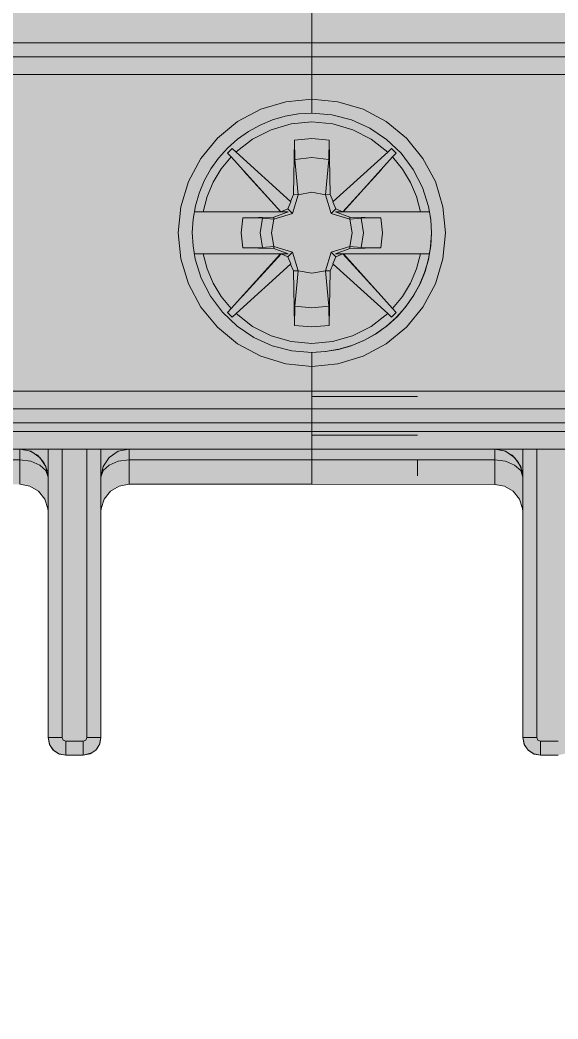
# Model space of a CAD drawing. Header units: millimetres. Extents: x 0 to 418, y -44 to 411.
# Drawn here: x 388.5 to 403.8, y 135.25 to 163.65 of the extents above; entities that cross this region are included whole.
import ezdxf
from ezdxf.enums import TextEntityAlignment as Align

# ---------------------------------------------------------------- set-up
doc = ezdxf.new("R2010")
doc.units = ezdxf.units.MM
for name, color, linetype, lineweight, true_color in [('BODY', 7, 'Continuous', 5, 0xf0f1eb), ('DETAILS', 7, 'Continuous', 5, 0x2f373d), ('MARKING', 7, 'Continuous', 5, 0x2f373d), ('TERMINALS', 7, 'Continuous', 5, 0xa4adb6)]:
    doc.layers.add(name, color=color, linetype=linetype, lineweight=lineweight, true_color=true_color)
doc.layers.add('PARAMETERS', color=7, linetype='Continuous', plot=False)
doc.styles.add('BLOCK_ARIAL', font='arial.ttf')

# ---------------------------------------------------------------- blocks, each defined once
blk = doc.blocks.new('DA_4P_135')
at = {"layer": 'BODY', "true_color": 0xf0f1eb}
h = blk.add_hatch(color=7, dxfattribs=at)
h.paths.add_polyline_path([(0.9, 15.52), (0.735, 15.625), (0.651, 15.726), (0.61, 15.77), (0.53, 15.95), (0.5, 16.14), (0.5, 16.145), (0.5, 16.15), (0.5, 16.57), (0.5, 16.575), (0.5, 16.734), (0.49, 16.74), (0.442, 16.815), (0.38, 16.88), (0.373, 16.894), (0.35, 16.92), (0.307, 17.023), (0.287, 17.052), (0.275, 17.07), (0.268, 17.105), (0.258, 17.132), (0.244, 17.162), (0.22, 17.23), (0.264, 17.124), (0.261, 17.141), (0.2, 17.45), (0.2, 28.75), (0.2, 33.54), (0.2, 33.55), (0.2, 35.05), (0.2, 39.29), (0.2, 39.43), (0.2, 39.44), (0.2, 39.49), (0.2, 43.2), (0.2, 43.44), (0.2, 44.12), (0.2, 44.125), (0.2, 46.35), (0.2, 48.58), (0.2, 49.26), (0.2, 49.44), (0.2, 49.5), (0.2, 52.81), (0.2, 52.82), (0.2, 53.26), (0.2, 74.65), (0.2, 76.15), (0.205, 76.211), (0.2, 76.16), (0.2, 80.95), (0.2, 92.25), (0.275, 92.635), (0.385, 92.795), (0.49, 92.96), (0.5, 92.966), (0.5, 93.125), (0.5, 93.13), (0.5, 93.55), (0.5, 93.555), (0.5, 93.56), (0.51, 93.605), (0.555, 93.82), (0.705, 94.045), (0.708, 94.047), (0.71, 94.05), (0.93, 94.2), (1.2, 94.25), (9.1, 94.25), (17.1, 94.25), (17.37, 94.2), (17.59, 94.05), (17.592, 94.047), (17.595, 94.045), (17.63, 93.992), (17.75, 93.82), (17.8, 93.56), (17.8, 93.555), (17.8, 93.55), (17.8, 93.13), (17.8, 93.125), (17.8, 92.966), (17.81, 92.96), (17.915, 92.795), (18.025, 92.635), (18.1, 92.25), (18.175, 92.635), (18.285, 92.795), (18.39, 92.96), (18.4, 92.966), (18.4, 93.125), (18.4, 93.13), (18.4, 93.55), (18.4, 93.61), (18.47, 93.86), (18.63, 94.07), (18.713, 94.119), (18.845, 94.205), (19.1, 94.25), (27, 94.25), (35, 94.25), (35.255, 94.205), (35.43, 94.094), (35.47, 94.07), (35.473, 94.066), (35.475, 94.065), (35.63, 93.86), (35.7, 93.61), (35.7, 93.55), (35.7, 93.13), (35.7, 93.125), (35.7, 92.966), (35.71, 92.96), (35.815, 92.795), (35.925, 92.635), (36, 92.25), (36.075, 92.635), (36.185, 92.795), (36.29, 92.96), (36.3, 92.966), (36.3, 93.125), (36.3, 93.13), (36.3, 93.55), (36.3, 93.61), (36.37, 93.86), (36.53, 94.07), (36.613, 94.119), (36.745, 94.205), (37, 94.25), (44.9, 94.25), (52.9, 94.25), (53.155, 94.2), (53.285, 94.12), (53.37, 94.07), (53.373, 94.066), (53.375, 94.065), (53.53, 93.86), (53.6, 93.61), (53.6, 93.55), (53.6, 93.13), (53.6, 93.125), (53.6, 92.966), (53.61, 92.96), (53.715, 92.795), (53.825, 92.635), (53.9, 92.25), (53.975, 92.635), (54.085, 92.795), (54.19, 92.96), (54.2, 92.966), (54.2, 93.125), (54.2, 93.13), (54.2, 93.55), (54.2, 93.61), (54.27, 93.86), (54.43, 94.07), (54.565, 94.15), (54.645, 94.2), (54.9, 94.25), (62.8, 94.25), (70.8, 94.25), (71.055, 94.2), (71.185, 94.12), (71.27, 94.07), (71.273, 94.066), (71.275, 94.065), (71.43, 93.86), (71.5, 93.61), (71.5, 93.55), (71.5, 93.13), (71.5, 93.125), (71.5, 92.966), (71.51, 92.96), (71.642, 92.753), (71.725, 92.63), (71.8, 92.25), (71.875, 92.63), (71.958, 92.753), (72.09, 92.96), (72.1, 92.966), (72.1, 93.125), (72.1, 93.13), (72.1, 93.55), (72.1, 93.555), (72.1, 93.56), (72.11, 93.605), (72.155, 93.82), (72.305, 94.045), (72.308, 94.047), (72.31, 94.05), (72.53, 94.2), (72.8, 94.25), (83.2, 94.25), (99.8, 94.25), (113.3, 94.25), (126.8, 94.25), (133.8, 94.25), (134.055, 94.2), (134.275, 94.065), (134.382, 93.92), (134.43, 93.86), (134.5, 93.61), (134.5, 93.605), (134.5, 93.55), (134.5, 93.13), (134.5, 93.125), (134.5, 92.966), (134.51, 92.96), (134.642, 92.753), (134.684, 92.691), (134.725, 92.63), (134.729, 92.609), (134.745, 92.58), (134.8, 92.25), (134.8, 91.055), (134.8, 91.05), (134.8, 91), (134.8, 90.995), (134.8, 90.845), (134.8, 90.84), (134.8, 90.35), (134.8, 85.28), (134.8, 85.18), (134.8, 85.11), (134.8, 83.51), (134.8, 81.99), (134.8, 81.82), (134.8, 81.815), (134.8, 81.75), (134.8, 81.05), (134.8, 80.8), (134.8, 80.765), (134.8, 80.76), (134.8, 80.69), (134.8, 80.665), (134.8, 80.66), (134.8, 80.62), (134.8, 80.615), (134.8, 80.365), (134.8, 80.36), (134.8, 80.28), (134.8, 80.27), (134.8, 80.25), (134.8, 80.22), (134.8, 80.14), (134.8, 80.135), (134.8, 79.81), (134.8, 78.905), (134.8, 78.9), (134.8, 78.75), (134.8, 78.35), (134.8, 76.195), (134.8, 76.19), (134.8, 76.155), (134.8, 76.15), (134.8, 72.85), (134.8, 72.25), (134.8, 72.245), (134.8, 69.85), (134.8, 68.79), (134.8, 68.465), (134.8, 68.46), (134.8, 68.38), (134.8, 68.35), (134.8, 40.11), (134.8, 40.105), (134.8, 39.18), (134.8, 38.85), (134.8, 38.41), (134.8, 37.35), (134.8, 34.36), (134.8, 34.355), (134.8, 34.35), (134.8, 33.925), (134.8, 33.92), (134.8, 33.55), (134.8, 33.545), (134.8, 33.54), (134.8, 33.51), (134.8, 32.72), (134.8, 31.35), (134.8, 30.95), (134.8, 30.8), (134.8, 30.795), (134.8, 29.89), (134.8, 29.45), (134.8, 29.43), (134.8, 29.085), (134.8, 29.08), (134.8, 29.01), (134.8, 28.9), (134.8, 28.65), (134.8, 27.95), (134.8, 26.19), (134.8, 19.35), (134.8, 18.855), (134.8, 18.85), (134.8, 18.705), (134.8, 18.7), (134.8, 18.65), (134.8, 18.645), (134.8, 17.45), (134.8, 16.55), (134.8, 8.25), (134.76, 8.06), (134.655, 7.895), (134.49, 7.785), (134.3, 7.75), (133.3, 7.75), (133.12, 7.78), (133.113, 7.784), (133.11, 7.785), (133.08, 7.805), (132.96, 7.88), (132.953, 7.89), (132.945, 7.895), (132.922, 7.932), (132.845, 8.035), (132.8, 8.25), (132.8, 14.39), (132.64, 14.24), (132.46, 14.14), (132.26, 14.07), (132.05, 14.05), (122.55, 14.05), (122.165, 14.125), (121.935, 14.28), (121.84, 14.34), (121.762, 14.463), (121.625, 14.665), (121.55, 15.05), (121.55, 15.441), (121.32, 15.4), (121.08, 15.25), (120.9, 15.03), (120.81, 14.76), (120.8, 14.67), (120.8, 14.65), (120.8, 9.75), (120.8, 9.745), (120.8, 8.25), (120.77, 8.08), (120.761, 8.065), (120.76, 8.06), (120.655, 7.895), (120.518, 7.808), (120.49, 7.79), (120.3, 7.75), (119.8, 7.75), (119.62, 7.78), (119.46, 7.88), (119.452, 7.89), (119.445, 7.895), (119.422, 7.932), (119.345, 8.035), (119.3, 8.25), (119.3, 14.65), (119.3, 14.655), (119.3, 14.67), (119.29, 14.76), (119.2, 15.03), (119.02, 15.25), (118.78, 15.4), (118.5, 15.45), (113.3, 15.45), (108.1, 15.45), (107.82, 15.4), (107.58, 15.25), (107.4, 15.03), (107.31, 14.76), (107.3, 14.67), (107.3, 14.65), (107.3, 9.75), (107.3, 9.745), (107.3, 8.25), (107.27, 8.08), (107.261, 8.065), (107.26, 8.06), (107.155, 7.895), (107.018, 7.808), (106.99, 7.79), (106.8, 7.75), (106.3, 7.75), (106.12, 7.78), (105.96, 7.88), (105.952, 7.89), (105.945, 7.895), (105.922, 7.932), (105.845, 8.035), (105.8, 8.25), (105.8, 14.65), (105.8, 14.655), (105.8, 14.67), (105.79, 14.76), (105.7, 15.03), (105.52, 15.25), (105.28, 15.4), (105, 15.45), (99.8, 15.45), (94.6, 15.45), (94.32, 15.4), (94.08, 15.25), (93.9, 15.03), (93.81, 14.76), (93.8, 14.67), (93.8, 14.65), (93.8, 9.75), (93.8, 9.745), (93.8, 8.25), (93.77, 8.08), (93.761, 8.065), (93.76, 8.06), (93.655, 7.895), (93.518, 7.808), (93.49, 7.79), (93.3, 7.75), (92.8, 7.75), (92.62, 7.78), (92.46, 7.88), (92.452, 7.89), (92.445, 7.895), (92.422, 7.932), (92.345, 8.035), (92.3, 8.25), (92.3, 14.65), (92.3, 14.655), (92.3, 14.67), (92.29, 14.76), (92.2, 15.03), (92.02, 15.25), (91.78, 15.4), (91.5, 15.45), (86.3, 15.45), (80.8, 15.45), (80.61, 15.41), (80.45, 15.305), (80.395, 15.225), (80.34, 15.14), (80.3, 14.95), (80.3, 6.38), (80.3, 5.25), (80.3, 2.75), (80.3, 2.745), (80.3, 1.25), (80.27, 0.98), (80.229, 0.886), (80.225, 0.865), (80.211, 0.845), (80.17, 0.75), (80.041, 0.589), (80.01, 0.54), (79.937, 0.493), (79.803, 0.408), (79.68, 0.325), (79.3, 0.25), (71.8, 0.25), (68.35, 0.25), (68.29, 0.25), (68.12, 0.25), (68.115, 0.25), (67.55, 0.25), (67.05, 0.25), (66.485, 0.25), (66.48, 0.25), (66.31, 0.25), (66.25, 0.25), (64.2, 0.25), (64.14, 0.25), (63.97, 0.25), (63.965, 0.25), (63.4, 0.25), (62.9, 0.25), (62.335, 0.25), (62.33, 0.25), (62.16, 0.25), (62.1, 0.25), (60.05, 0.25), (59.99, 0.25), (59.82, 0.25), (59.815, 0.25), (59.25, 0.25), (58.75, 0.25), (58.185, 0.25), (58.18, 0.25), (58.01, 0.25), (57.95, 0.25), (50.45, 0.25), (50.39, 0.25), (50.22, 0.25), (50.215, 0.25), (49.65, 0.25), (49.15, 0.25), (48.585, 0.25), (48.58, 0.25), (48.41, 0.25), (48.35, 0.25), (46.3, 0.25), (46.24, 0.25), (46.07, 0.25), (46.065, 0.25), (45.5, 0.25), (45, 0.25), (44.435, 0.25), (44.43, 0.25), (44.26, 0.25), (44.2, 0.25), (42.15, 0.25), (42.09, 0.25), (41.92, 0.25), (41.915, 0.25), (41.35, 0.25), (40.85, 0.25), (40.285, 0.25), (40.28, 0.25), (40.11, 0.25), (40.05, 0.25), (32.55, 0.25), (32.49, 0.25), (32.32, 0.25), (32.315, 0.25), (31.75, 0.25), (31.25, 0.25), (30.685, 0.25), (30.68, 0.25), (30.51, 0.25), (30.45, 0.25), (28.4, 0.25), (28.34, 0.25), (28.17, 0.25), (28.165, 0.25), (27.6, 0.25), (27.1, 0.25), (26.535, 0.25), (26.53, 0.25), (26.36, 0.25), (26.3, 0.25), (24.25, 0.25), (24.19, 0.25), (24.02, 0.25), (24.015, 0.25), (23.45, 0.25), (22.95, 0.25), (22.385, 0.25), (22.38, 0.25), (22.21, 0.25), (22.15, 0.25), (20.94, 0.25), (15.86, 0.25), (15.855, 0.25), (14.65, 0.25), (14.59, 0.25), (14.42, 0.25), (14.415, 0.25), (13.85, 0.25), (13.35, 0.25), (12.785, 0.25), (12.78, 0.25), (12.61, 0.25), (12.55, 0.25), (10.5, 0.25), (10.44, 0.25), (10.27, 0.25), (10.265, 0.25), (9.7, 0.25), (9.2, 0.25), (8.635, 0.25), (8.63, 0.25), (8.46, 0.25), (8.4, 0.25), (6.35, 0.25), (6.29, 0.25), (6.12, 0.25), (6.115, 0.25), (5.55, 0.25), (5.05, 0.25), (4.485, 0.25), (4.48, 0.25), (4.31, 0.25), (4.25, 0.25), (1.6, 0.25), (1.215, 0.325), (1.055, 0.435), (0.89, 0.54), (0.758, 0.747), (0.675, 0.87), (0.6, 1.25), (0.6, 13.45), (0.9, 13.45)])
h.paths.add_polyline_path([(0.285, 76.605), (0.225, 76.4), (0.224, 76.395), (0.29, 76.61), (0.298, 76.625)], flags=0)
at = {"layer": 'TERMINALS', "true_color": 0xa4adb6}
blk.add_hatch(color=253, dxfattribs=at).paths.add_polyline_path([(110.304, 20.262), (110.248, 20.336), (110.193, 20.411), (110.14, 20.488), (110.089, 20.567), (110.04, 20.646), (109.993, 20.727), (109.948, 20.808), (109.906, 20.891), (109.865, 20.975), (109.826, 21.06), (109.789, 21.145), (109.754, 21.232), (109.722, 21.319), (109.692, 21.408), (109.663, 21.496), (109.637, 21.586), (109.614, 21.676), (109.592, 21.767), (109.573, 21.858), (109.556, 21.95), (109.541, 22.042), (109.528, 22.134), (109.518, 22.227), (109.51, 22.32), (109.504, 22.413), (109.501, 22.506), (109.5, 22.6), (109.501, 22.693), (109.504, 22.786), (109.51, 22.879), (109.518, 22.972), (109.528, 23.065), (109.541, 23.157), (109.556, 23.249), (109.573, 23.341), (109.592, 23.432), (109.614, 23.523), (109.637, 23.613), (109.663, 23.703), (109.692, 23.792), (109.722, 23.88), (109.754, 23.967), (109.789, 24.054), (109.826, 24.139), (109.865, 24.224), (109.865, 24.224), (109.865, 24.224), (109.906, 24.308), (109.948, 24.391), (109.993, 24.473), (110.04, 24.553), (110.089, 24.633), (110.14, 24.711), (110.193, 24.788), (110.248, 24.863), (110.304, 24.937), (110.362, 25.01), (110.422, 25.082), (110.484, 25.151), (110.548, 25.22), (110.613, 25.287), (110.68, 25.352), (110.748, 25.415), (110.818, 25.477), (110.889, 25.537), (110.962, 25.595), (111.036, 25.652), (111.112, 25.706), (111.189, 25.759), (111.267, 25.81), (111.346, 25.859), (111.427, 25.906), (111.508, 25.951), (111.591, 25.994), (111.675, 26.035), (111.76, 26.074), (111.846, 26.11), (111.932, 26.145), (112.02, 26.177), (112.108, 26.208), (112.197, 26.236), (112.286, 26.262), (112.376, 26.286), (112.467, 26.307), (112.558, 26.327), (112.65, 26.344), (112.742, 26.358), (112.835, 26.371), (112.927, 26.381), (113.02, 26.389), (113.113, 26.395), (113.207, 26.398), (113.3, 26.4), (113.393, 26.398), (113.486, 26.395), (113.579, 26.389), (113.672, 26.381), (113.765, 26.371), (113.857, 26.358), (113.949, 26.344), (114.041, 26.327), (114.132, 26.307), (114.223, 26.286), (114.313, 26.262), (114.403, 26.236), (114.492, 26.208), (114.58, 26.177), (114.667, 26.145), (114.754, 26.11), (114.84, 26.074), (114.924, 26.035), (115.008, 25.994), (115.091, 25.951), (115.173, 25.906), (115.253, 25.859), (115.333, 25.81), (115.411, 25.759), (115.488, 25.706), (115.563, 25.652), (115.638, 25.595), (115.71, 25.537), (115.782, 25.477), (115.852, 25.415), (115.92, 25.352), (115.987, 25.287), (116.052, 25.22), (116.115, 25.151), (116.177, 25.082), (116.237, 25.01), (116.295, 24.937), (116.352, 24.863), (116.407, 24.788), (116.459, 24.711), (116.51, 24.633), (116.559, 24.553), (116.606, 24.473), (116.651, 24.391), (116.694, 24.308), (116.735, 24.224), (116.774, 24.139), (116.811, 24.054), (116.845, 23.967), (116.878, 23.88), (116.908, 23.792), (116.936, 23.703), (116.962, 23.613), (116.986, 23.523), (117.007, 23.432), (117.027, 23.341), (117.044, 23.249), (117.059, 23.157), (117.071, 23.065), (117.081, 22.972), (117.089, 22.879), (117.095, 22.786), (117.099, 22.693), (117.1, 22.6), (117.099, 22.506), (117.095, 22.413), (117.089, 22.32), (117.081, 22.227), (117.071, 22.134), (117.059, 22.042), (117.044, 21.95), (117.027, 21.858), (117.007, 21.767), (116.986, 21.676), (116.962, 21.586), (116.936, 21.496), (116.908, 21.408), (116.878, 21.319), (116.845, 21.232), (116.811, 21.145), (116.774, 21.06), (116.735, 20.975), (116.694, 20.891), (116.651, 20.808), (116.606, 20.727), (116.559, 20.646), (116.51, 20.567), (116.459, 20.488), (116.407, 20.411), (116.352, 20.336), (116.295, 20.262), (116.237, 20.189), (116.177, 20.117), (116.115, 20.048), (116.052, 19.979), (115.987, 19.913), (115.92, 19.847), (115.852, 19.784), (115.782, 19.722), (115.71, 19.662), (115.638, 19.604), (115.563, 19.547), (115.488, 19.493), (115.411, 19.44), (115.333, 19.389), (115.253, 19.34), (115.173, 19.293), (115.091, 19.248), (115.008, 19.205), (114.924, 19.164), (114.84, 19.126), (114.754, 19.089), (114.667, 19.054), (114.58, 19.022), (114.492, 18.991), (114.403, 18.963), (114.313, 18.937), (114.223, 18.913), (114.132, 18.892), (114.041, 18.873), (113.949, 18.855), (113.857, 18.841), (113.765, 18.828), (113.672, 18.818), (113.579, 18.81), (113.486, 18.804), (113.393, 18.801), (113.3, 18.8), (113.207, 18.801), (113.113, 18.804), (113.02, 18.81), (112.927, 18.818), (112.835, 18.828), (112.742, 18.841), (112.65, 18.855), (112.558, 18.873), (112.467, 18.892), (112.376, 18.913), (112.286, 18.937), (112.197, 18.963), (112.108, 18.991), (112.02, 19.022), (111.932, 19.054), (111.846, 19.089), (111.76, 19.126), (111.675, 19.164), (111.591, 19.205), (111.508, 19.248), (111.427, 19.293), (111.346, 19.34), (111.267, 19.389), (111.189, 19.44), (111.112, 19.493), (111.036, 19.547), (110.962, 19.604), (110.889, 19.662), (110.818, 19.722), (110.748, 19.784), (110.68, 19.847), (110.613, 19.913), (110.548, 19.979), (110.484, 20.048), (110.484, 20.048), (110.484, 20.048), (110.422, 20.117), (110.362, 20.189)])
at = {"layer": 'DETAILS', "color": 250, "linetype": 'ByBlock', "lineweight": 5, "true_color": 0x2f373d}
for p, q in [((113.3, 29.15), (113.3, 28)), ((113.3, 28), (113.3, 29.15)), ((113.3, 28), (99.8, 28)), ((126.8, 27.999), (113.3, 28)), ((113.3, 27.6), (99.8, 27.6)), ((113.3, 27.6), (113.3, 27.1)), ((113.3, 27.6), (113.3, 27.1)), ((126.8, 27.599), (113.3, 27.6)), ((113.3, 27.1), (99.8, 27.1)), ((113.3, 27.1), (113.3, 26.4)), ((113.3, 26.4), (113.3, 27.1)), ((126.8, 27.099), (113.3, 27.1)), ((112.807, 25.232), (112.78, 23.685)), ((113.82, 23.685), (113.793, 25.232)), ((111.005, 24.757), (112.404, 23.201)), ((112.692, 23.489), (111.144, 24.896)), ((115.457, 24.895), (113.908, 23.489)), ((114.195, 23.201), (115.595, 24.756)), ((111.37, 24.352), (112.421, 23.198)), ((115.276, 24.402), (114.177, 23.198)), ((112.692, 23.489), (112.78, 23.685)), ((112.912, 23.68), (112.78, 23.685)), ((113.688, 23.68), (113.82, 23.685)), ((113.82, 23.685), (113.908, 23.489)), ((112.702, 23.482), (112.617, 23.283)), ((113.898, 23.482), (113.983, 23.283)), ((112.42, 23.2), (109.953, 23.2)), ((112.404, 23.201), (110.207, 23.2)), ((111.338, 23.024), (112.218, 23.043)), ((112.218, 23.043), (112.625, 23.2)), ((112.219, 22.988), (112.218, 23.043)), ((112.421, 23.198), (112.404, 23.201)), ((112.617, 23.283), (112.421, 23.198)), ((112.554, 23.2), (112.487, 23.2)), ((112.746, 23.153), (112.617, 23.283)), ((113.853, 23.153), (113.983, 23.283)), ((113.975, 23.2), (114.381, 23.043)), ((114.029, 23.2), (113.975, 23.2)), ((113.983, 23.283), (114.177, 23.198)), ((114.126, 23.2), (114.078, 23.2)), ((114.195, 23.201), (114.177, 23.198)), ((116.646, 23.2), (114.178, 23.2)), ((116.392, 23.2), (114.195, 23.201)), ((114.381, 23.043), (114.38, 22.988)), ((114.381, 23.043), (115.261, 23.024)), ((112.218, 22.156), (111.338, 22.175)), ((112.219, 22.211), (112.218, 22.156)), ((112.625, 22), (112.218, 22.156)), ((114.381, 22.156), (113.975, 22)), ((114.38, 22.211), (114.381, 22.156)), ((115.261, 22.175), (114.381, 22.156)), ((109.953, 22), (110.207, 22)), ((110.207, 22), (112.404, 21.998)), ((110.211, 22), (112.422, 22)), ((112.404, 21.998), (111.004, 20.443)), ((112.423, 22.001), (111.323, 20.797)), ((112.404, 21.998), (112.423, 22.001)), ((112.423, 22.001), (112.617, 21.916)), ((112.473, 22), (112.521, 22)), ((112.572, 22), (112.625, 22)), ((112.746, 22.046), (112.617, 21.916)), ((112.617, 21.916), (112.702, 21.717)), ((113.853, 22.046), (113.983, 21.916)), ((113.983, 21.916), (113.898, 21.717)), ((113.975, 22), (114.027, 22)), ((114.177, 22.001), (113.983, 21.916)), ((114.079, 22), (114.126, 22)), ((114.177, 22.001), (115.276, 20.797)), ((114.177, 22.001), (114.195, 21.998)), ((114.178, 22), (116.388, 22)), ((114.195, 21.998), (116.392, 22)), ((115.595, 20.443), (114.195, 21.998)), ((116.392, 22), (116.646, 22)), ((111.143, 20.304), (112.692, 21.71)), ((112.78, 21.514), (112.692, 21.71)), ((113.908, 21.71), (113.82, 21.514)), ((113.908, 21.71), (115.457, 20.304)), ((112.912, 21.519), (112.78, 21.514)), ((112.78, 21.514), (112.807, 19.968)), ((113.688, 21.519), (113.82, 21.514)), ((113.793, 19.968), (113.82, 21.514)), ((113.3, 18.8), (113.3, 18.1)), ((113.3, 18.8), (113.3, 18.1)), ((99.8, 18.1), (113.3, 18.1)), ((113.3, 18.1), (113.3, 17.6)), ((113.3, 18.1), (113.3, 17.6)), ((113.3, 18.1), (126.8, 18.099)), ((113.3, 17.6), (99.8, 17.6)), ((113.3, 17.6), (99.8, 17.6)), ((126.8, 17.599), (113.3, 17.6)), ((126.8, 17.599), (113.3, 17.6)), ((99.8, 17.2), (113.3, 17.2)), ((113.3, 16.95), (113.3, 17.2)), ((113.3, 17.2), (113.3, 16.95)), ((113.3, 17.2), (126.8, 17.199)), ((113.3, 16.95), (99.8, 16.95)), ((113.3, 16.95), (113.3, 16.45)), ((113.3, 16.95), (113.3, 16.45)), ((126.8, 16.949), (113.3, 16.95)), ((105, 16.45), (99.8, 16.45)), ((113.3, 16.45), (99.8, 16.45)), ((105, 16.45), (105.8, 16.45)), ((105, 16.45), (105, 16.45)), ((105, 16.45), (105, 16.45)), ((105.007, 16.45), (105.009, 16.45)), ((105.8, 16.45), (106.2, 16.45)), ((105.8, 16.45), (105.8, 8.25)), ((106.2, 16.45), (106.9, 16.45)), ((106.2, 16.45), (106.2, 8.25)), ((106.9, 16.45), (107.3, 16.45)), ((106.9, 16.45), (106.9, 8.25)), ((107.3, 16.45), (108.1, 16.45)), ((107.3, 8.25), (107.3, 16.45)), ((108.091, 16.449), (108.093, 16.449)), ((108.1, 16.45), (108.1, 16.45)), ((113.3, 16.449), (108.1, 16.45)), ((113.3, 16.449), (108.1, 16.45)), ((108.1, 16.45), (108.1, 16.45)), ((108.7, 16.45), (108.7, 16.45)), ((110.3, 16.45), (110.3, 16.45)), ((113.3, 16.45), (113.3, 16.449)), ((113.3, 16.449), (113.3, 16.45)), ((113.3, 16.45), (113.3, 16.449)), ((113.3, 16.45), (113.3, 16.449)), ((118.5, 16.449), (113.3, 16.449)), ((126.8, 16.449), (113.3, 16.45)), ((116.3, 16.449), (116.3, 16.449)), ((116.3, 16.449), (116.3, 16.449)), ((116.3, 16.449), (118.499, 16.449)), ((116.3, 16.449), (118.499, 16.449)), ((118.5, 16.449), (116.3, 16.449)), ((117.9, 16.449), (117.9, 16.449)), ((118.5, 16.449), (117.9, 16.449)), ((118.5, 16.449), (119.3, 16.449)), ((118.5, 16.449), (118.5, 16.449)), ((118.5, 16.449), (118.5, 16.449)), ((118.507, 16.449), (118.509, 16.449)), ((119.3, 16.449), (119.7, 16.449)), ((119.3, 16.449), (119.3, 8.249)), ((119.7, 16.449), (120.4, 16.449)), ((119.7, 16.449), (119.7, 8.25)), ((99.8, 16.142), (105, 16.142)), ((108.1, 16.142), (113.3, 16.142)), ((113.3, 16.142), (118.5, 16.142)), ((107.3, 15.65), (107.3, 15.65)), ((107.3, 15.65), (107.3, 15.65)), ((107.3, 15.65), (107.3, 15.65)), ((107.3, 15.65), (107.3, 15.65)), ((108.1, 15.45), (113.3, 15.45)), ((118.5, 15.449), (113.3, 15.45)), ((105.8, 8.25), (105.8, 8.25)), ((105.8, 8.25), (105.8, 8.25)), ((105.8, 8.25), (106.2, 8.25)), ((106.9, 8.25), (107.3, 8.25)), ((107.3, 8.25), (107.3, 8.25)), ((107.3, 8.25), (107.3, 8.25)), ((119.3, 8.249), (119.7, 8.25)), ((119.3, 8.249), (119.3, 8.249)), ((119.3, 8.249), (119.3, 8.249)), ((106.8, 8.15), (106.3, 8.15)), ((106.3, 8.15), (106.3, 7.75)), ((106.8, 7.75), (106.8, 8.15)), ((120.3, 8.149), (119.8, 8.149)), ((119.8, 8.149), (119.8, 7.749)), ((106.3, 7.75), (106.3, 7.75)), ((106.3, 7.75), (106.8, 7.75)), ((106.8, 7.75), (106.8, 7.75)), ((106.8, 7.75), (106.8, 7.75)), ((119.8, 7.749), (119.8, 7.749)), ((119.8, 7.749), (120.3, 7.749))]:
    blk.add_line(p, q, dxfattribs=at)
for points in [[(113.3, 28), (113.3, 27.6)], [(113.3, 28), (113.3, 27.6)], [(113.3, 26.4), (112.558, 26.327), (111.846, 26.11), (111.189, 25.759), (110.613, 25.287), (110.14, 24.711), (109.789, 24.054), (109.573, 23.341), (109.5, 22.6), (109.573, 21.858), (109.789, 21.145), (110.14, 20.488), (110.613, 19.913), (111.189, 19.44), (111.846, 19.089), (112.558, 18.873), (113.3, 18.8)], [(113.3, 26.4), (113.3, 26)], [(113.3, 26.4), (113.3, 26)], [(113.3, 18.8), (114.041, 18.873), (114.754, 19.089), (115.411, 19.44), (115.987, 19.913), (116.459, 20.488), (116.811, 21.145), (117.027, 21.858), (117.1, 22.6), (117.027, 23.341), (116.811, 24.054), (116.459, 24.711), (115.987, 25.287), (115.411, 25.759), (114.754, 26.11), (114.041, 26.327), (113.3, 26.4)], [(113.3, 26), (112.92, 25.978), (112.545, 25.915), (112.179, 25.809), (111.827, 25.664), (111.494, 25.48), (111.183, 25.26), (110.899, 25.007), (110.645, 24.724), (110.424, 24.414), (110.239, 24.081), (110.093, 23.729), (109.987, 23.364), (109.922, 22.989), (109.9, 22.609), (109.92, 22.229), (109.983, 21.853)], [(113.3, 26), (112.92, 25.978), (112.545, 25.915), (112.179, 25.809), (111.827, 25.664), (111.494, 25.48), (111.183, 25.26), (110.899, 25.007), (110.645, 24.724), (110.424, 24.414), (110.239, 24.081), (110.093, 23.729), (109.987, 23.364), (109.922, 22.989), (109.9, 22.609), (109.92, 22.229), (109.983, 21.853)], [(116.617, 23.346), (116.444, 23.892), (116.183, 24.402), (115.839, 24.86), (115.424, 25.254), (114.948, 25.573), (114.425, 25.808), (113.871, 25.951), (113.3, 26)], [(116.617, 23.346), (116.444, 23.892), (116.183, 24.402), (115.839, 24.86), (115.424, 25.254), (114.948, 25.573), (114.425, 25.808), (113.871, 25.951), (113.3, 26)], [(111.144, 24.897), (111.613, 25.26), (112.141, 25.529), (112.711, 25.694), (113.301, 25.75), (113.892, 25.693), (114.461, 25.528), (114.989, 25.258), (115.457, 24.895)], [(113.793, 25.232), (113.3, 25.277), (112.807, 25.232)], [(111.035, 25), (110.901, 24.866)], [(111.035, 25), (111.144, 24.896)], [(112.816, 24.681), (112.807, 25.232)], [(113.783, 24.681), (113.793, 25.232)], [(115.566, 24.998), (115.457, 24.895)], [(115.699, 24.865), (115.567, 24.998)], [(110.207, 23.2), (110.322, 23.627), (110.496, 24.035), (110.725, 24.414), (111.005, 24.757)], [(111.005, 24.757), (110.901, 24.866)], [(113.783, 24.681), (113.3, 24.736), (112.816, 24.681)], [(115.595, 24.756), (115.699, 24.865)], [(115.595, 24.756), (115.875, 24.413), (116.104, 24.034), (116.277, 23.627), (116.392, 23.2)], [(112.912, 23.68), (112.816, 24.681)], [(113.688, 23.68), (113.783, 24.681)], [(111.442, 24.272), (111.441, 24.272)], [(115.159, 24.271), (115.158, 24.272)], [(112.912, 23.68), (112.746, 23.153)], [(112.912, 23.68), (113.3, 23.75), (113.688, 23.68)], [(113.853, 23.153), (113.688, 23.68)], [(112.702, 23.482), (112.692, 23.489)], [(113.3, 19.2), (113.68, 19.221), (114.055, 19.284), (114.421, 19.39), (114.773, 19.535), (115.106, 19.719), (115.417, 19.939), (115.701, 20.192), (115.955, 20.476), (116.175, 20.786), (116.36, 21.118), (116.507, 21.47), (116.613, 21.835), (116.677, 22.21), (116.7, 22.59), (116.679, 22.97), (116.617, 23.346)], [(113.3, 19.2), (113.686, 19.222), (114.067, 19.287), (114.439, 19.396), (114.796, 19.546), (115.133, 19.736), (115.446, 19.963), (115.732, 20.224), (115.986, 20.516), (116.199, 20.823), (116.377, 21.153), (116.517, 21.5), (116.618, 21.86), (116.68, 22.229), (116.7, 22.603), (116.679, 22.977), (116.617, 23.346)], [(113.898, 23.482), (113.908, 23.489)], [(109.953, 23.2), (110.207, 23.2)], [(110.873, 23.2), (110.873, 23.2)], [(111.338, 22.175), (111.293, 22.6), (111.338, 23.024)], [(111.338, 23.024), (111.894, 23.017)], [(111.894, 23.017), (111.834, 22.6), (111.894, 22.182)], [(111.894, 23.017), (112.219, 22.988)], [(112.746, 23.153), (112.219, 22.988)], [(112.404, 23.201), (112.421, 23.198)], [(112.421, 23.198), (112.625, 23.2)], [(114.38, 22.988), (113.853, 23.153)], [(113.975, 23.2), (114.177, 23.198)], [(114.177, 23.198), (114.195, 23.201)], [(114.705, 23.017), (114.38, 22.988)], [(115.261, 23.024), (114.705, 23.017)], [(114.705, 22.182), (114.766, 22.6), (114.705, 23.017)], [(115.261, 23.024), (115.307, 22.6), (115.261, 22.175)], [(115.727, 23.2), (115.727, 23.2)], [(116.646, 23.2), (116.392, 23.2)], [(112.219, 22.211), (112.149, 22.6), (112.219, 22.988)], [(114.38, 22.988), (114.45, 22.6), (114.38, 22.211)], [(111.894, 22.182), (111.338, 22.175)], [(111.894, 22.182), (112.219, 22.211)], [(112.219, 22.211), (112.746, 22.046)], [(113.853, 22.046), (114.38, 22.211)], [(114.38, 22.211), (114.705, 22.182)], [(114.705, 22.182), (115.261, 22.175)], [(109.953, 22), (110.207, 22)], [(111.003, 20.444), (110.724, 20.787), (110.495, 21.166), (110.322, 21.572), (110.207, 22)], [(110.873, 22), (110.873, 21.999)], [(112.423, 22.001), (112.404, 21.998)], [(112.625, 22), (112.423, 22.001)], [(112.746, 22.046), (112.912, 21.519)], [(113.688, 21.519), (113.853, 22.046)], [(114.177, 22.001), (113.975, 22)], [(114.195, 21.998), (114.177, 22.001)], [(116.392, 22), (116.277, 21.572), (116.104, 21.165), (115.875, 20.786), (115.595, 20.443)], [(115.727, 21.999), (115.727, 22)], [(116.646, 22), (116.392, 22)], [(109.983, 21.853), (110.155, 21.307), (110.417, 20.797), (110.76, 20.339), (111.176, 19.945), (111.652, 19.626), (112.174, 19.391), (112.729, 19.248), (113.3, 19.2)], [(113.3, 19.2), (112.729, 19.248), (112.174, 19.391), (111.652, 19.626), (111.176, 19.945), (110.76, 20.339), (110.417, 20.797), (110.155, 21.307), (109.983, 21.853)], [(112.692, 21.71), (112.702, 21.717)], [(113.908, 21.71), (113.898, 21.717)], [(112.816, 20.518), (112.912, 21.519)], [(113.688, 21.519), (113.3, 21.449), (112.912, 21.519)], [(113.783, 20.518), (113.688, 21.519)], [(111.441, 20.928), (111.442, 20.927)], [(115.158, 20.927), (115.159, 20.928)], [(112.807, 19.968), (112.816, 20.518)], [(112.816, 20.518), (113.3, 20.463), (113.783, 20.518)], [(113.793, 19.968), (113.783, 20.518)], [(110.9, 20.334), (111.004, 20.443)], [(111.033, 20.201), (110.9, 20.334)], [(111.143, 20.304), (111.034, 20.2)], [(115.457, 20.304), (114.988, 19.94), (114.46, 19.671), (113.89, 19.505), (113.3, 19.45), (112.709, 19.505), (112.14, 19.671), (111.611, 19.94), (111.143, 20.304)], [(115.457, 20.304), (115.565, 20.2)], [(115.699, 20.334), (115.565, 20.2)], [(115.699, 20.334), (115.595, 20.443)], [(112.807, 19.968), (113.3, 19.922), (113.793, 19.968)], [(113.3, 19.2), (113.3, 19.169), (113.3, 19.082), (113.3, 18.8)], [(113.3, 19.2), (113.3, 19.169), (113.3, 19.082), (113.3, 18.8)], [(116.3, 17.949), (113.3, 17.949)], [(113.3, 17.6), (113.3, 17.2)], [(113.3, 17.6), (113.3, 17.2)], [(116.3, 16.849), (113.3, 16.849)], [(105.78, 15.825), (105.678, 16.074), (105.499, 16.274), (105.265, 16.404), (105, 16.45)], [(105, 16.45), (105.305, 16.389), (105.565, 16.216), (105.738, 15.957), (105.8, 15.652)], [(105, 16.45), (105, 16.142)], [(107.3, 15.652), (107.361, 15.957), (107.535, 16.216), (107.794, 16.389), (108.1, 16.45)], [(108.1, 16.45), (107.794, 16.389), (107.534, 16.215), (107.361, 15.956), (107.3, 15.65)], [(108.1, 16.142), (108.1, 16.45)], [(113.3, 16.449), (113.3, 16.142)], [(113.3, 16.449), (113.3, 16.142)], [(119.28, 15.825), (119.178, 16.074), (118.999, 16.274), (118.765, 16.404), (118.5, 16.449)], [(118.5, 16.449), (118.805, 16.389), (119.065, 16.216), (119.238, 15.957), (119.3, 15.651)], [(118.5, 16.449), (118.5, 16.142)], [(105, 16.142), (105, 15.632), (105, 15.496), (105, 15.45)], [(105, 16.142), (105.305, 16.105), (105.564, 15.998), (105.738, 15.839), (105.8, 15.652)], [(107.3, 15.65), (107.361, 15.838), (107.534, 15.998), (107.794, 16.104), (108.1, 16.142)], [(108.1, 15.45), (108.1, 15.496), (108.1, 15.632), (108.1, 16.142)], [(113.3, 16.142), (113.3, 15.632), (113.3, 15.496), (113.3, 15.45)], [(113.3, 15.45), (113.3, 15.496), (113.3, 15.632), (113.3, 16.142)], [(116.3, 15.691), (116.3, 16.142)], [(118.5, 16.142), (118.5, 15.632), (118.5, 15.496), (118.5, 15.449)], [(118.5, 16.142), (118.805, 16.105), (119.064, 15.998), (119.238, 15.839), (119.3, 15.652)], [(113.3, 15.45), (113.3, 15.511), (113.3, 15.691)], [(105, 15.45), (105.28, 15.399), (105.524, 15.254), (105.702, 15.032), (105.792, 14.762), (105.8, 14.668), (105.8, 14.653)], [(108.1, 15.45), (107.82, 15.399), (107.575, 15.254), (107.397, 15.032), (107.308, 14.762), (107.3, 14.668), (107.3, 14.65)], [(118.5, 15.449), (118.78, 15.399), (119.024, 15.254), (119.202, 15.032), (119.292, 14.762), (119.3, 14.668), (119.3, 14.653)], [(107.3, 9.75), (107.3, 9.747)], [(105.8, 8.25), (105.847, 8.037), (105.962, 7.881), (106.122, 7.782), (106.3, 7.75)], [(106.3, 7.75), (106.108, 7.788), (105.946, 7.896), (105.838, 8.058), (105.8, 8.25)], [(106.2, 8.25), (106.229, 8.179), (106.3, 8.15)], [(106.8, 8.15), (106.87, 8.179), (106.9, 8.25)], [(107.3, 8.25), (107.262, 8.058), (107.153, 7.896), (106.991, 7.788), (106.8, 7.75)], [(107.184, 7.93), (107.27, 8.075), (107.3, 8.25)], [(119.3, 8.249), (119.347, 8.037), (119.462, 7.881), (119.622, 7.782), (119.8, 7.749)], [(119.8, 7.75), (119.608, 7.788), (119.446, 7.896), (119.338, 8.058), (119.3, 8.249)], [(119.7, 8.25), (119.729, 8.179), (119.8, 8.149)], [(106.8, 7.75), (107.047, 7.815)]]:
    blk.add_lwpolyline(points, dxfattribs=at)
at = {"layer": 'MARKING', "color": 250, "true_color": 0x2f373d, "style": 'BLOCK_ARIAL'}
for tag, p, height in [('IDN_MA', (89, 73), 2.2), ('CURVE', (2, 68.6), 3), ('IN_A', (4.5, 68.6), 3), ('LEAK_TYPE', (89, 65.8), 2.2), ('UE_V', (2, 66.1), 1.4)]:
    blk.add_attdef(tag, p, '', height=height, dxfattribs=at)
blk.add_attdef('ICN_A', text='', height=1.8, dxfattribs=at).set_placement((7.25, 57.3), align=Align.MIDDLE_CENTER)
at = {"layer": 'PARAMETERS', "color": 250, "true_color": 0x2f373d, "style": 'BLOCK_ARIAL', "flags": 1}
for tag in ['WIDTH_MM', 'STANDARD', 'UIMP_KV', 'DESCRIPTION', 'POLES', 'FREQ_HZ', 'HEIGHT_MM', 'RELEASE_TYPE', 'DEPTH_MM', 'ICS_KA', 'ID', 'IP']:
    blk.add_attdef(tag, (2, 20), '', height=0.4, dxfattribs=at)

msp = doc.modelspace()

# ---------------------------------------------------------------- block references
msp.add_blockref('DA_4P_135', (283.5, 135))

doc.saveas('drawing.dxf')
